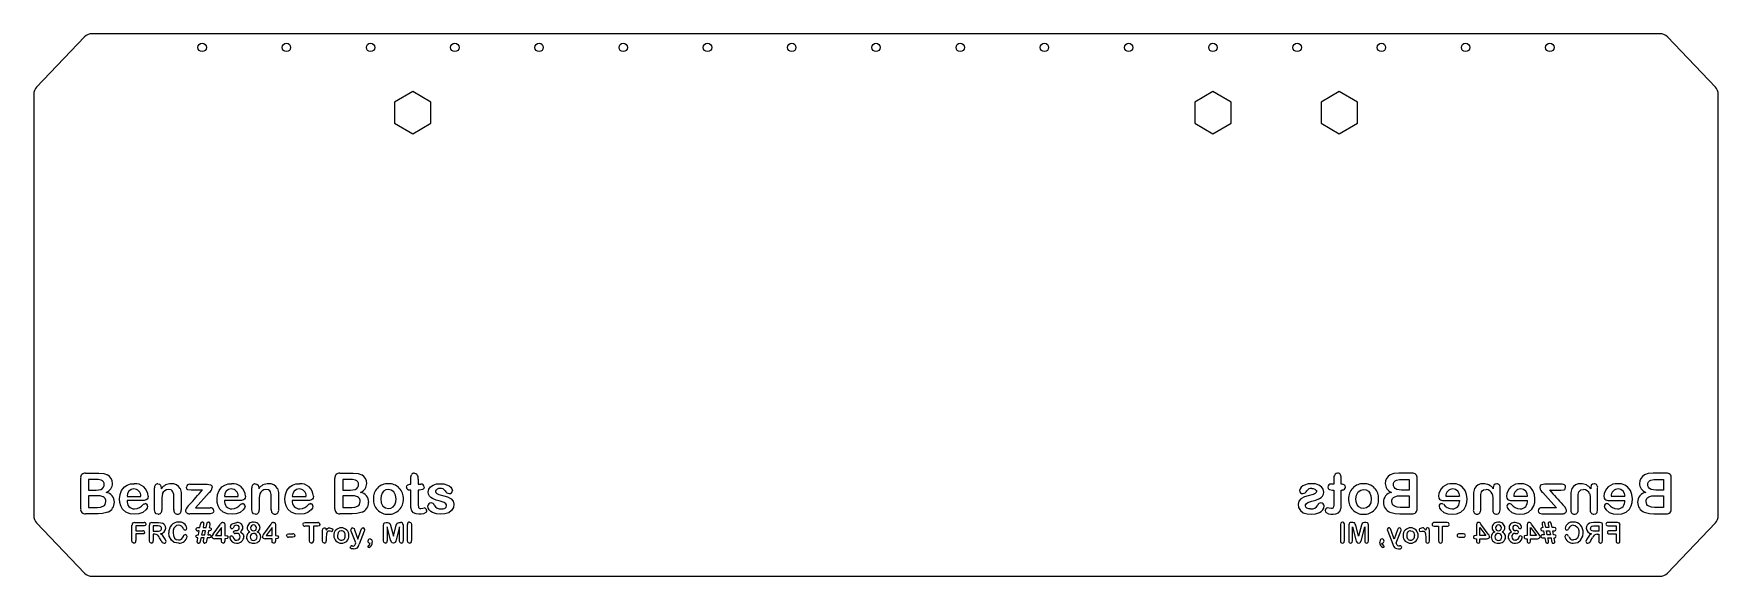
# Model space of a CAD drawing. Extents: x -14.6 to 25.4, y -1.3 to 11.6.
import ezdxf

# ---------------------------------------------------------------- set-up
doc = ezdxf.new("R2010")
doc.units = 0
doc.layers.get('0').update_dxf_attribs({"linetype": 'CONTINUOUS'})
doc.layers.add('TEXT', color=1, linetype='CONTINUOUS')
doc.layers.add('TEXT_MIRROR', color=3, linetype='CONTINUOUS')

msp = doc.modelspace()

# ---------------------------------------------------------------- linework, layer by layer
at = {"color": 7, "linetype": 'CONTINUOUS'}
for p, q in [((24.032, 11.614), (-13.19, 11.614)), ((-14.509, 10.348), (-13.37, 11.537)), ((24.213, 11.537), (25.352, 10.348)), ((-14.579, 10.175), (-14.579, 0.178)), ((-5.579, 10.239), (-6.012, 9.989)), ((-5.146, 9.989), (-5.579, 10.239)), ((13.421, 10.239), (12.988, 9.989)), ((13.854, 9.989), (13.421, 10.239)), ((16.421, 10.239), (15.988, 9.989)), ((16.854, 9.989), (16.421, 10.239)), ((25.421, 0.178), (25.421, 10.175)), ((-6.012, 9.989), (-6.012, 9.489)), ((-5.146, 9.489), (-5.146, 9.989)), ((12.988, 9.989), (12.988, 9.489)), ((13.854, 9.489), (13.854, 9.989)), ((15.988, 9.989), (15.988, 9.489)), ((16.854, 9.489), (16.854, 9.989)), ((-6.012, 9.489), (-5.579, 9.239)), ((-5.579, 9.239), (-5.146, 9.489)), ((12.988, 9.489), (13.421, 9.239)), ((13.421, 9.239), (13.854, 9.489)), ((15.988, 9.489), (16.421, 9.239)), ((16.421, 9.239), (16.854, 9.489)), ((-13.37, -1.184), (-14.509, 0.005)), ((25.352, 0.005), (24.213, -1.184)), ((-13.19, -1.261), (24.032, -1.261))]:
    msp.add_line(p, q, dxfattribs=at)
for centre in [(-10.579, 11.289), (-8.579, 11.289), (-6.579, 11.289), (-4.579, 11.289), (-2.579, 11.289), (-0.579, 11.289), (1.421, 11.289), (3.421, 11.289), (5.421, 11.289), (7.421, 11.289), (9.421, 11.289), (11.421, 11.289), (13.421, 11.289), (15.421, 11.289), (17.421, 11.289), (19.421, 11.289), (21.421, 11.289)]:
    msp.add_circle(centre, 0.1, dxfattribs=at)
for centre, start, end in [((-13.19, 11.364), 90, 136.2248), ((24.032, 11.364), 43.7752, 90), ((-14.329, 10.175), 136.2248, 180), ((25.171, 10.175), 0, 43.7752), ((-14.329, 0.178), 180, 223.7752), ((25.171, 0.178), 316.2248, 0), ((-13.19, -1.011), 223.7752, 270), ((24.032, -1.011), 270, 316.2248)]:
    msp.add_arc(centre, 0.25, start, end, dxfattribs=at)
at = {"layer": 'TEXT', "linetype": 'CONTINUOUS'}
for p, q in [((-13.463, 0.343), (-13.463, 1.067)), ((-13.345, 1.186), (-13.034, 1.186)), ((-13.275, 1.036), (-13.275, 0.786)), ((-13.115, 1.036), (-13.275, 1.036)), ((-11.713, 0.319), (-11.713, 0.835)), ((-11.549, 0.838), (-11.549, 0.816)), ((-10.871, 0.924), (-10.458, 0.924)), ((-9.4, 0.319), (-9.4, 0.835)), ((-9.236, 0.838), (-9.236, 0.816)), ((-7.425, 0.343), (-7.425, 1.067)), ((-7.307, 1.186), (-6.996, 1.186)), ((-7.238, 1.036), (-7.238, 0.786)), ((-7.077, 1.036), (-7.238, 1.036)), ((-5.645, 0.924), (-5.625, 0.924)), ((-5.625, 0.924), (-5.625, 1.033)), ((-5.45, 1.047), (-5.45, 0.924)), ((-5.45, 0.924), (-5.384, 0.924)), ((-13.275, 0.786), (-13.094, 0.786)), ((-13.275, 0.649), (-13.275, 0.374)), ((-13.07, 0.649), (-13.275, 0.649)), ((-12.363, 0.636), (-12.036, 0.636)), ((-12.011, 0.536), (-12.363, 0.536)), ((-11.538, 0.543), (-11.538, 0.319)), ((-11.25, 0.319), (-11.25, 0.617)), ((-11.075, 0.652), (-11.075, 0.319)), ((-10.574, 0.786), (-10.841, 0.786)), ((-10.409, 0.726), (-10.738, 0.361)), ((-10.05, 0.636), (-9.724, 0.636)), ((-9.698, 0.536), (-10.05, 0.536)), ((-9.225, 0.543), (-9.225, 0.319)), ((-8.938, 0.319), (-8.938, 0.617)), ((-8.763, 0.652), (-8.763, 0.319)), ((-8.438, 0.636), (-8.111, 0.636)), ((-8.086, 0.536), (-8.438, 0.536)), ((-7.238, 0.786), (-7.057, 0.786)), ((-7.238, 0.649), (-7.238, 0.374)), ((-7.032, 0.649), (-7.238, 0.649)), ((-5.625, 0.786), (-5.649, 0.786)), ((-5.625, 0.447), (-5.625, 0.786)), ((-5.45, 0.786), (-5.45, 0.462)), ((-5.417, 0.786), (-5.45, 0.786)), ((-13.051, 0.224), (-13.345, 0.224)), ((-13.275, 0.374), (-13.063, 0.374)), ((-12.187, 0.012), (-11.958, 0.012)), ((-11.773, 0.012), (-11.617, 0.012)), ((-10.386, 0.224), (-10.873, 0.224)), ((-10.738, 0.361), (-10.386, 0.361)), ((-8.139, 0.012), (-7.832, 0.012)), ((-7.014, 0.224), (-7.307, 0.224)), ((-7.238, 0.374), (-7.026, 0.374)), ((-6.209, 0.012), (-6.179, 0.012)), ((-5.898, 0.012), (-5.868, 0.012)), ((-12.245, -0.416), (-12.245, -0.047)), ((-12.151, -0.063), (-12.151, -0.181)), ((-11.958, -0.063), (-12.151, -0.063)), ((-12.151, -0.181), (-11.99, -0.181)), ((-12.151, -0.256), (-12.151, -0.415)), ((-11.99, -0.256), (-12.151, -0.256)), ((-11.832, -0.416), (-11.832, -0.047)), ((-11.738, -0.063), (-11.738, -0.194)), ((-11.649, -0.063), (-11.738, -0.063)), ((-11.738, -0.194), (-11.652, -0.194)), ((-11.738, -0.263), (-11.738, -0.416)), ((-11.705, -0.263), (-11.738, -0.263)), ((-11.552, -0.414), (-11.591, -0.349)), ((-10.692, -0.41), (-10.68, -0.35)), ((-10.681, -0.106), (-10.632, -0.106)), ((-10.647, -0.181), (-10.681, -0.181)), ((-10.681, -0.275), (-10.665, -0.275)), ((-10.665, -0.275), (-10.647, -0.181)), ((-10.632, -0.106), (-10.616, -0.029)), ((-10.606, -0.35), (-10.622, -0.424)), ((-10.533, -0.35), (-10.606, -0.35)), ((-10.572, -0.181), (-10.592, -0.275)), ((-10.592, -0.275), (-10.518, -0.275)), ((-10.499, -0.181), (-10.572, -0.181)), ((-10.545, -0.043), (-10.557, -0.106)), ((-10.557, -0.106), (-10.485, -0.106)), ((-10.545, -0.41), (-10.533, -0.35)), ((-10.518, -0.275), (-10.499, -0.181)), ((-10.485, -0.106), (-10.469, -0.029)), ((-10.459, -0.35), (-10.474, -0.424)), ((-10.408, -0.35), (-10.459, -0.35)), ((-10.425, -0.181), (-10.445, -0.275)), ((-10.445, -0.275), (-10.408, -0.275)), ((-10.408, -0.181), (-10.425, -0.181)), ((-10.398, -0.043), (-10.41, -0.106)), ((-10.317, -0.26), (-10.142, -0.025)), ((-10.12, -0.369), (-10.285, -0.369)), ((-10.12, -0.1), (-10.261, -0.294)), ((-10.261, -0.294), (-10.12, -0.294)), ((-10.12, -0.294), (-10.12, -0.1)), ((-10.12, -0.427), (-10.12, -0.369)), ((-10.038, -0.039), (-10.038, -0.294)), ((-10.038, -0.294), (-10.024, -0.294)), ((-10.038, -0.369), (-10.038, -0.427)), ((-10.018, -0.369), (-10.038, -0.369)), ((-9.785, -0.175), (-9.771, -0.175)), ((-9.117, -0.26), (-8.942, -0.025)), ((-8.92, -0.369), (-9.085, -0.369)), ((-8.92, -0.1), (-9.061, -0.294)), ((-9.061, -0.294), (-8.92, -0.294)), ((-8.92, -0.294), (-8.92, -0.1)), ((-8.92, -0.427), (-8.92, -0.369)), ((-8.838, -0.039), (-8.838, -0.294)), ((-8.838, -0.294), (-8.824, -0.294)), ((-8.838, -0.369), (-8.838, -0.427)), ((-8.818, -0.369), (-8.838, -0.369)), ((-8.528, -0.256), (-8.424, -0.256)), ((-8.424, -0.331), (-8.528, -0.331)), ((-8.032, -0.069), (-8.139, -0.069)), ((-8.032, -0.416), (-8.032, -0.069)), ((-7.938, -0.069), (-7.938, -0.416)), ((-7.832, -0.069), (-7.938, -0.069)), ((-7.72, -0.421), (-7.72, -0.173)), ((-7.632, -0.346), (-7.632, -0.421)), ((-6.93, -0.47), (-7.041, -0.191)), ((-6.96, -0.16), (-6.884, -0.381)), ((-6.884, -0.381), (-6.811, -0.176)), ((-6.731, -0.193), (-6.849, -0.501)), ((-6.27, -0.42), (-6.27, -0.041)), ((-6.182, -0.088), (-6.182, -0.42)), ((-6.104, -0.394), (-6.182, -0.088)), ((-6.109, -0.051), (-6.038, -0.313)), ((-6.038, -0.313), (-5.969, -0.051)), ((-5.895, -0.088), (-5.972, -0.394)), ((-5.895, -0.42), (-5.895, -0.088)), ((-5.807, -0.041), (-5.807, -0.42)), ((-5.701, -0.415), (-5.701, -0.035)), ((-5.607, -0.035), (-5.607, -0.415)), ((-6.938, -0.49), (-6.93, -0.47))]:
    msp.add_line(p, q, dxfattribs=at)
at = {"layer": 'TEXT', "linetype": 'CONTINUOUS', "flags": 128}
for points in [[(-12.902, 0.915), (-12.905, 0.95), (-12.919, 0.982), (-12.944, 1.006), (-12.976, 1.02), (-13.045, 1.033), (-13.115, 1.036)], [(-13.094, 0.786), (-13.039, 0.788), (-12.984, 0.799), (-12.946, 0.819), (-12.919, 0.853)], [(-13.034, 1.186), (-12.913, 1.177), (-12.824, 1.144)], [(-12.919, 0.853), (-12.905, 0.886), (-12.902, 0.915)], [(-12.538, 0.574), (-12.527, 0.679), (-12.491, 0.778), (-12.425, 0.86), (-12.356, 0.904), (-12.277, 0.929), (-12.194, 0.936)], [(-11.631, 0.936), (-11.592, 0.927), (-11.564, 0.899), (-11.549, 0.838)], [(-11.103, 0.819), (-11.078, 0.727), (-11.075, 0.652)], [(-10.841, 0.786), (-10.916, 0.794), (-10.933, 0.801), (-10.946, 0.815), (-10.953, 0.852)], [(-10.458, 0.924), (-10.378, 0.91), (-10.361, 0.899), (-10.348, 0.883), (-10.34, 0.844)], [(-10.225, 0.574), (-10.214, 0.679), (-10.178, 0.778), (-10.113, 0.86), (-10.043, 0.904), (-9.964, 0.929), (-9.882, 0.936)], [(-9.319, 0.936), (-9.28, 0.927), (-9.251, 0.899), (-9.236, 0.838)], [(-8.791, 0.819), (-8.766, 0.727), (-8.763, 0.652)], [(-8.613, 0.574), (-8.602, 0.679), (-8.566, 0.778), (-8.5, 0.86), (-8.431, 0.904), (-8.352, 0.929), (-8.269, 0.936)], [(-6.864, 0.915), (-6.868, 0.95), (-6.881, 0.982), (-6.906, 1.006), (-6.938, 1.02), (-7.007, 1.033), (-7.077, 1.036)], [(-7.057, 0.786), (-7.001, 0.788), (-6.947, 0.799), (-6.908, 0.819), (-6.881, 0.853)], [(-6.996, 1.186), (-6.876, 1.177), (-6.787, 1.144)], [(-6.881, 0.853), (-6.867, 0.886), (-6.864, 0.915)], [(-5.729, 0.855), (-5.721, 0.888), (-5.697, 0.912), (-5.645, 0.924)], [(-5.625, 1.033), (-5.624, 1.096), (-5.611, 1.144)], [(-5.538, 1.186), (-5.502, 1.177), (-5.478, 1.16)], [(-5.306, 0.855), (-5.315, 0.82), (-5.327, 0.806), (-5.344, 0.797), (-5.417, 0.786)], [(-5.213, 0.733), (-5.197, 0.803), (-5.156, 0.862), (-5.097, 0.902), (-5.016, 0.929), (-4.932, 0.936)], [(-4.927, 0.824), (-4.963, 0.82), (-4.997, 0.809), (-5.026, 0.786), (-5.035, 0.771), (-5.038, 0.753)], [(-4.932, 0.936), (-4.84, 0.929), (-4.751, 0.904), (-4.71, 0.882), (-4.674, 0.853), (-4.647, 0.816), (-4.635, 0.772)], [(-12.863, 0.513), (-12.867, 0.548), (-12.879, 0.581), (-12.902, 0.607), (-12.932, 0.626), (-12.999, 0.644), (-13.07, 0.649)], [(-13.063, 0.374), (-12.994, 0.379), (-12.928, 0.399), (-12.9, 0.419), (-12.878, 0.446), (-12.863, 0.513)], [(-12.181, 0.211), (-12.288, 0.222), (-12.388, 0.262), (-12.467, 0.334), (-12.509, 0.408), (-12.531, 0.49), (-12.538, 0.574)], [(-11.873, 0.403), (-11.886, 0.356), (-11.914, 0.316), (-11.991, 0.255), (-12.083, 0.221), (-12.181, 0.211)], [(-11.862, 0.641), (-11.871, 0.589), (-11.885, 0.567), (-11.907, 0.553), (-11.958, 0.539), (-12.011, 0.536)], [(-11.975, 0.451), (-11.953, 0.461), (-11.935, 0.462)], [(-11.524, 0.692), (-11.536, 0.609), (-11.538, 0.543)], [(-11.25, 0.617), (-11.254, 0.681), (-11.271, 0.742), (-11.288, 0.769), (-11.314, 0.787), (-11.376, 0.799)], [(-9.868, 0.211), (-9.976, 0.222), (-10.076, 0.262), (-10.155, 0.334), (-10.196, 0.408), (-10.219, 0.49), (-10.225, 0.574)], [(-9.56, 0.403), (-9.574, 0.356), (-9.601, 0.316), (-9.678, 0.255), (-9.77, 0.221), (-9.868, 0.211)], [(-9.55, 0.641), (-9.559, 0.589), (-9.573, 0.567), (-9.595, 0.553), (-9.646, 0.539), (-9.698, 0.536)], [(-9.662, 0.451), (-9.641, 0.461), (-9.622, 0.462)], [(-9.212, 0.692), (-9.224, 0.609), (-9.225, 0.543)], [(-8.938, 0.617), (-8.942, 0.681), (-8.958, 0.742), (-8.975, 0.769), (-9.001, 0.787), (-9.063, 0.799)], [(-8.256, 0.211), (-8.363, 0.222), (-8.463, 0.262), (-8.542, 0.334), (-8.584, 0.408), (-8.606, 0.49), (-8.613, 0.574)], [(-7.948, 0.403), (-7.961, 0.356), (-7.989, 0.316), (-8.066, 0.255), (-8.158, 0.221), (-8.256, 0.211)], [(-7.937, 0.641), (-7.946, 0.589), (-7.96, 0.567), (-7.982, 0.553), (-8.033, 0.539), (-8.086, 0.536)], [(-8.05, 0.451), (-8.028, 0.461), (-8.01, 0.462)], [(-6.825, 0.513), (-6.829, 0.548), (-6.842, 0.581), (-6.864, 0.607), (-6.894, 0.626), (-6.962, 0.644), (-7.032, 0.649)], [(-7.026, 0.374), (-6.956, 0.379), (-6.891, 0.399), (-6.862, 0.419), (-6.841, 0.446), (-6.825, 0.513)], [(-6.158, 0.799), (-6.217, 0.789), (-6.27, 0.759), (-6.307, 0.712), (-6.331, 0.644), (-6.338, 0.573)], [(-6.338, 0.573), (-6.326, 0.483), (-6.285, 0.403), (-6.227, 0.362), (-6.158, 0.349)], [(-5.975, 0.573), (-5.986, 0.664), (-6.029, 0.744), (-6.087, 0.786), (-6.158, 0.799)], [(-6.158, 0.349), (-6.098, 0.358), (-6.045, 0.388), (-6.007, 0.435), (-5.982, 0.502), (-5.975, 0.573)], [(-5.432, 0.211), (-5.498, 0.217), (-5.56, 0.241), (-5.603, 0.292), (-5.621, 0.368), (-5.625, 0.447)], [(-5.45, 0.462), (-5.449, 0.425), (-5.445, 0.388), (-5.438, 0.371), (-5.425, 0.357), (-5.408, 0.35), (-5.39, 0.349)], [(-4.918, 0.211), (-5.017, 0.22), (-5.11, 0.253), (-5.152, 0.28), (-5.187, 0.316), (-5.211, 0.359), (-5.221, 0.408)], [(-4.927, 0.521), (-5.02, 0.546), (-5.11, 0.582), (-5.15, 0.608), (-5.184, 0.643), (-5.206, 0.686), (-5.213, 0.733)], [(-5.038, 0.753), (-5.03, 0.725), (-5.01, 0.704), (-4.957, 0.68), (-4.843, 0.65)], [(-4.775, 0.413), (-4.778, 0.438), (-4.789, 0.461), (-4.83, 0.49), (-4.927, 0.521)], [(-4.6, 0.452), (-4.613, 0.369), (-4.656, 0.297), (-4.724, 0.248), (-4.819, 0.219), (-4.918, 0.211)], [(-4.897, 0.336), (-4.853, 0.341), (-4.812, 0.358), (-4.787, 0.381), (-4.775, 0.413)], [(-4.843, 0.65), (-4.752, 0.623), (-4.669, 0.578), (-4.618, 0.523), (-4.6, 0.452)], [(-12.818, 0.258), (-12.947, 0.228), (-13.051, 0.224)], [(-11.626, 0.211), (-11.668, 0.222), (-11.698, 0.253), (-11.713, 0.319)], [(-11.617, 0.012), (-11.562, 0.009), (-11.521, -0.002)], [(-10.616, -0.029), (-10.606, 0.007), (-10.601, 0.015), (-10.594, 0.021), (-10.576, 0.025)], [(-10.469, -0.029), (-10.46, 0.007), (-10.455, 0.015), (-10.448, 0.021), (-10.43, 0.025)], [(-10.3, 0.291), (-10.309, 0.258), (-10.334, 0.234), (-10.386, 0.224)], [(-10.088, 0.019), (-10.064, 0.014), (-10.046, -0.002), (-10.038, -0.039)], [(-9.909, -0.093), (-9.897, -0.057), (-9.872, -0.028), (-9.84, -0.006), (-9.752, 0.012)], [(-9.314, 0.211), (-9.356, 0.222), (-9.386, 0.253), (-9.4, 0.319)], [(-8.888, 0.019), (-8.864, 0.014), (-8.846, -0.002), (-8.838, -0.039)], [(-8.188, -0.028), (-8.184, -0.009), (-8.17, 0.006), (-8.139, 0.012)], [(-6.78, 0.258), (-6.909, 0.228), (-7.014, 0.224)], [(-6.27, -0.041), (-6.268, -0.024), (-6.262, -0.007), (-6.249, 0.004), (-6.209, 0.012)], [(-6.179, 0.012), (-6.149, 0.01), (-6.124, -0.006), (-6.109, -0.051)], [(-5.969, -0.051), (-5.96, -0.022), (-5.944, 0.004), (-5.922, 0.011), (-5.898, 0.012)], [(-5.654, 0.025), (-5.631, 0.019), (-5.615, 0.002), (-5.607, -0.035)], [(-5.248, 0.3), (-5.254, 0.272), (-5.271, 0.25), (-5.32, 0.224), (-5.376, 0.214), (-5.432, 0.211)], [(-5.39, 0.349), (-5.342, 0.355), (-5.305, 0.36)], [(-11.945, -0.219), (-11.949, -0.237), (-11.962, -0.25), (-11.99, -0.256)], [(-11.912, -0.025), (-11.916, -0.043), (-11.929, -0.057), (-11.958, -0.063)], [(-11.652, -0.194), (-11.616, -0.192), (-11.581, -0.184), (-11.565, -0.175), (-11.553, -0.162), (-11.546, -0.145), (-11.545, -0.127)], [(-11.583, -0.07), (-11.62, -0.063), (-11.649, -0.063)], [(-11.309, -0.407), (-11.359, -0.312), (-11.37, -0.227)], [(-11.138, -0.05), (-11.184, -0.058), (-11.222, -0.084), (-11.249, -0.122), (-11.265, -0.174), (-11.27, -0.229)], [(-11.27, -0.229), (-11.263, -0.296), (-11.235, -0.358), (-11.193, -0.39), (-11.141, -0.4)], [(-11.026, -0.316), (-11.008, -0.282), (-10.995, -0.274), (-10.98, -0.272)], [(-10.726, -0.144), (-10.722, -0.126), (-10.709, -0.113), (-10.681, -0.106)], [(-10.726, -0.313), (-10.722, -0.295), (-10.709, -0.282), (-10.681, -0.275)], [(-10.68, -0.35), (-10.699, -0.348), (-10.715, -0.34), (-10.724, -0.328), (-10.726, -0.313)], [(-10.54, -0.009), (-10.543, -0.028), (-10.545, -0.043)], [(-10.41, -0.106), (-10.391, -0.109), (-10.374, -0.117), (-10.366, -0.129), (-10.363, -0.144)], [(-10.363, -0.144), (-10.367, -0.162), (-10.38, -0.175), (-10.408, -0.181)], [(-10.363, -0.313), (-10.367, -0.331), (-10.38, -0.344), (-10.408, -0.35)], [(-10.394, -0.009), (-10.395, -0.028), (-10.398, -0.043)], [(-10.024, -0.294), (-9.986, -0.3), (-9.977, -0.305), (-9.972, -0.313), (-9.968, -0.332)], [(-9.968, -0.332), (-9.97, -0.345), (-9.976, -0.356), (-9.987, -0.364), (-10.018, -0.369)], [(-9.88, -0.303), (-9.861, -0.308), (-9.855, -0.313), (-9.851, -0.319)], [(-9.851, -0.319), (-9.835, -0.354), (-9.814, -0.386), (-9.788, -0.402), (-9.759, -0.406)], [(-9.762, -0.05), (-9.793, -0.055), (-9.819, -0.074), (-9.842, -0.119)], [(-9.832, -0.211), (-9.827, -0.193), (-9.813, -0.181), (-9.785, -0.175)], [(-9.756, -0.244), (-9.777, -0.245), (-9.794, -0.247)], [(-9.665, -0.204), (-9.605, -0.259), (-9.588, -0.321)], [(-8.824, -0.294), (-8.786, -0.3), (-8.777, -0.305), (-8.772, -0.313), (-8.768, -0.332)], [(-8.768, -0.332), (-8.77, -0.345), (-8.776, -0.356), (-8.787, -0.364), (-8.818, -0.369)], [(-8.576, -0.294), (-8.571, -0.275), (-8.557, -0.262), (-8.528, -0.256)], [(-8.376, -0.294), (-8.381, -0.313), (-8.395, -0.326), (-8.424, -0.331)], [(-7.781, -0.028), (-7.786, -0.048), (-7.8, -0.062), (-7.832, -0.069)], [(-7.72, -0.173), (-7.712, -0.132), (-7.706, -0.123), (-7.697, -0.117), (-7.677, -0.113)], [(-7.677, -0.113), (-7.663, -0.114), (-7.65, -0.121), (-7.642, -0.133), (-7.635, -0.167)], [(-7.635, -0.167), (-7.599, -0.124), (-7.579, -0.115), (-7.557, -0.113)], [(-7.568, -0.188), (-7.591, -0.192), (-7.609, -0.207), (-7.626, -0.251), (-7.632, -0.346)], [(-7.511, -0.2), (-7.543, -0.191), (-7.568, -0.188)], [(-7.557, -0.113), (-7.506, -0.124), (-7.484, -0.139), (-7.477, -0.15), (-7.475, -0.163)], [(-7.273, -0.181), (-7.317, -0.192), (-7.348, -0.225), (-7.363, -0.294)], [(-7.041, -0.191), (-7.048, -0.172), (-7.051, -0.156)], [(-7.007, -0.113), (-6.987, -0.117), (-6.973, -0.131), (-6.96, -0.16)], [(-6.811, -0.176), (-6.794, -0.134), (-6.789, -0.125), (-6.78, -0.117), (-6.77, -0.114), (-6.759, -0.113)], [(-6.72, -0.152), (-6.725, -0.176), (-6.731, -0.193)], [(-6.593, -0.375), (-6.574, -0.379), (-6.558, -0.39), (-6.547, -0.406), (-6.538, -0.451)], [(-6.038, -0.475), (-6.066, -0.469), (-6.077, -0.46), (-6.086, -0.449), (-6.104, -0.394)], [(-5.972, -0.394), (-5.981, -0.426), (-5.994, -0.455), (-6.013, -0.471), (-6.038, -0.475)], [(-12.197, -0.475), (-12.22, -0.469), (-12.237, -0.452), (-12.245, -0.416)], [(-11.785, -0.475), (-11.808, -0.47), (-11.825, -0.453), (-11.832, -0.416)], [(-11.136, -0.475), (-11.241, -0.457), (-11.309, -0.407)], [(-10.697, -0.443), (-10.695, -0.424), (-10.692, -0.41)], [(-10.622, -0.424), (-10.632, -0.459), (-10.636, -0.467), (-10.644, -0.472), (-10.661, -0.475)], [(-10.55, -0.443), (-10.548, -0.424), (-10.545, -0.41)], [(-10.474, -0.424), (-10.484, -0.459), (-10.489, -0.466), (-10.497, -0.471), (-10.514, -0.475)], [(-10.079, -0.475), (-10.098, -0.471), (-10.113, -0.457), (-10.12, -0.427)], [(-8.879, -0.475), (-8.898, -0.471), (-8.913, -0.457), (-8.92, -0.427)], [(-7.985, -0.475), (-8.008, -0.469), (-8.024, -0.453), (-8.032, -0.416)], [(-7.676, -0.475), (-7.697, -0.47), (-7.712, -0.454), (-7.72, -0.421)], [(-6.982, -0.613), (-7.031, -0.607), (-7.043, -0.603), (-7.053, -0.596), (-7.059, -0.585), (-7.061, -0.572)], [(-7.024, -0.54), (-7.016, -0.54), (-7.009, -0.542)], [(-7.009, -0.542), (-7.001, -0.543), (-6.995, -0.544)], [(-6.995, -0.544), (-6.971, -0.54), (-6.954, -0.523), (-6.938, -0.49)], [(-6.63, -0.53), (-6.601, -0.505), (-6.594, -0.491), (-6.592, -0.476)], [(-6.226, -0.475), (-6.247, -0.47), (-6.263, -0.454), (-6.27, -0.42)], [(-5.851, -0.475), (-5.873, -0.47), (-5.888, -0.454), (-5.895, -0.42)], [(-5.654, -0.475), (-5.677, -0.469), (-5.693, -0.452), (-5.701, -0.415)]]:
    msp.add_lwpolyline(points, dxfattribs=at)
at = {"layer": 'TEXT', "linetype": 'CONTINUOUS'}
for centre, radius, start, end in [((-13.359, 1.082), 0.105, 82.3054, 188.4485), ((-12.936, 0.942), 0.228, 290.9997, 0.0815), ((-12.942, 0.942), 0.233, 359.9903, 59.6906), ((-12.192, 0.641), 0.171, 92.5903, 181.5148), ((-12.199, 0.648), 0.163, 355.8282, 90.2721), ((-12.171, 0.629), 0.308, 2.3454, 94.3624), ((-11.629, 0.851), 0.085, 91.3391, 190.9915), ((-11.319, 0.657), 0.279, 89.0099, 145.2234), ((-11.301, 0.712), 0.225, 28.3869, 93.5579), ((-10.88, 0.851), 0.0728, 82.5714, 179.7426), ((-10.529, 0.876), 0.192, 308.439, 350.2231), ((-9.88, 0.641), 0.171, 92.5903, 181.5148), ((-9.887, 0.648), 0.163, 355.8282, 90.2721), ((-9.858, 0.629), 0.308, 2.3454, 94.3624), ((-9.317, 0.851), 0.085, 91.3391, 190.9913), ((-9.007, 0.657), 0.279, 89.01, 145.2233), ((-8.988, 0.712), 0.225, 28.3868, 93.5579), ((-8.267, 0.641), 0.171, 92.5903, 181.5146), ((-8.274, 0.648), 0.163, 355.8281, 90.2721), ((-8.246, 0.629), 0.308, 2.3455, 94.3623), ((-7.321, 1.082), 0.105, 82.3055, 188.4483), ((-6.899, 0.942), 0.228, 290.9997, 0.0813), ((-6.905, 0.942), 0.233, 359.9906, 59.6904), ((-6.171, 0.594), 0.342, 87.7079, 183.4457), ((-6.144, 0.592), 0.344, 356.7878, 92.3109), ((-5.659, 0.856), 0.0702, 180.3588, 277.7485), ((-5.539, 1.104), 0.0823, 89.441, 150.5135), ((-5.593, 1.072), 0.145, 350.0871, 37.3319), ((-5.375, 0.855), 0.0693, 0.2738, 97.4965), ((-4.918, 0.685), 0.139, 36.3084, 93.6375), ((-12.9, 0.497), 0.237, 359.9724, 79.05), ((-12.918, 0.492), 0.255, 293.0719, 0.9232), ((-12.181, 0.519), 0.183, 174.6516, 268.2882), ((-12.205, 0.624), 0.288, 273.8037, 323.1128), ((-11.93, 0.406), 0.0567, 357.4628, 95.3135), ((-11.375, 0.64), 0.158, 90.4489, 160.8401), ((-10.691, 0.204), 0.302, 129.646, 160.2432), ((-15.22, 4.589), 6.004, 316.2406, 320.7031), ((-9.868, 0.519), 0.183, 174.6515, 268.2882), ((-9.893, 0.624), 0.288, 273.8038, 323.1128), ((-9.617, 0.406), 0.0567, 357.4627, 95.3133), ((-9.062, 0.64), 0.158, 90.4489, 160.8402), ((-8.256, 0.519), 0.183, 174.6516, 268.2881), ((-8.28, 0.624), 0.288, 273.8037, 323.1128), ((-8.005, 0.406), 0.0567, 357.4629, 95.3136), ((-6.862, 0.497), 0.237, 359.9723, 79.0501), ((-6.88, 0.492), 0.255, 293.072, 0.9233), ((-6.17, 0.554), 0.344, 176.8047, 272.0416), ((-6.143, 0.554), 0.343, 267.6157, 3.1621), ((-5.146, 0.406), 0.0745, 87.2101, 178.9421), ((-5.141, 0.401), 0.0799, 20.8937, 91.1181), ((-4.91, 0.512), 0.177, 208.0049, 274.3583), ((-4.699, 0.82), 0.119, 206.5285, 262.6523), ((-4.706, 0.773), 0.071, 263.3144, 359.4958), ((-13.359, 0.328), 0.105, 171.6467, 277.5995), ((-12.193, -0.039), 0.0517, 82.9232, 189.0871), ((-11.951, -0.026), 0.039, 1.6079, 100.4241), ((-11.78, -0.04), 0.0524, 82.4132, 188.2494), ((-11.629, 0.304), 0.0929, 271.8896, 9.6666), ((-11.137, -0.208), 0.233, 90.2804, 184.6947), ((-11.156, 0.306), 0.0948, 171.675, 266.5206), ((-11.166, 0.303), 0.0923, 272.4731, 10.0815), ((-11.12, -0.159), 0.185, 11.9885, 95.6233), ((-10.89, 0.308), 0.0856, 181.2169, 281.0099), ((-10.572, -0.008), 0.0328, 357.7348, 95.7852), ((-10.426, -0.007), 0.0325, 357.6615, 96.1999), ((-10.374, 0.288), 0.0738, 1.9203, 99.6283), ((-10.077, -0.05), 0.0696, 98.8622, 159.108), ((-9.736, -0.112), 0.125, 3.614, 97.6134), ((-9.374, -0.117), 0.137, 84.2149, 175.4329), ((-9.341, -0.116), 0.136, 2.7636, 97.9811), ((-9.317, 0.304), 0.0929, 271.8896, 9.6666), ((-8.877, -0.05), 0.0696, 98.8622, 159.1077), ((-8.844, 0.306), 0.0948, 171.6744, 266.5211), ((-8.854, 0.303), 0.0923, 272.473, 10.0818), ((-7.824, -0.03), 0.0426, 1.4975, 100.1553), ((-7.321, 0.328), 0.105, 171.6467, 277.5996), ((-5.857, -0.037), 0.0505, 355.6305, 101.6321), ((-5.652, -0.025), 0.0501, 93.2168, 190.7852), ((-5.307, 0.301), 0.059, 358.9926, 87.7455), ((-11.983, -0.219), 0.0381, 359.8002, 99.5805), ((-11.712, -0.39), 0.128, 18.7335, 86.5989), ((-11.605, -0.126), 0.0605, 358.5223, 68.1841), ((-11.579, -0.118), 0.134, 274.457, 358.9638), ((-11.752, -0.523), 0.328, 15.2709, 55.8617), ((-11.568, -0.117), 0.124, 358.4429, 67.4345), ((-11.137, -0.284), 0.116, 268.0041, 343.9468), ((-11.138, -0.169), 0.119, 22.7818, 89.6721), ((-11.121, -0.291), 0.185, 265.5002, 352.2665), ((-10.978, -0.111), 0.052, 193.0848, 268.2746), ((-10.981, -0.122), 0.0416, 271.4984, 0.9336), ((-10.98, -0.315), 0.0423, 358.7127, 90.2434), ((-10.686, -0.142), 0.0397, 182.3501, 277.648), ((-10.402, -0.314), 0.0389, 0.662, 98.529), ((-10.239, -0.339), 0.111, 134.3164, 167.7944), ((-10.294, -0.316), 0.0535, 179.7613, 279.8943), ((-9.882, -0.344), 0.0412, 87.2399, 181.3163), ((-9.768, -0.317), 0.158, 190.1541, 272.9113), ((-9.873, -0.094), 0.0362, 177.82, 268.4946), ((-9.869, -0.094), 0.0369, 263.1372, 317.509), ((-9.798, -0.213), 0.0339, 177.3867, 277.0478), ((-9.764, -0.109), 0.0669, 263.7537, 359.3823), ((-9.757, -0.11), 0.0604, 0.9715, 94.0858), ((-9.749, -0.315), 0.161, 266.1641, 357.8574), ((-9.758, -0.324), 0.082, 269.2449, 0.5526), ((-9.75, -0.318), 0.0743, 355.7111, 94.359), ((-9.734, -0.102), 0.123, 304.1709, 359.3012), ((-9.405, -0.324), 0.121, 108.9861, 182.9274), ((-9.376, -0.327), 0.15, 181.2804, 277.6749), ((-9.4, -0.109), 0.11, 178.4048, 246.1182), ((-9.361, -0.322), 0.0777, 88.6794, 184.4094), ((-9.358, -0.332), 0.0804, 176.6749, 270.7014), ((-9.361, -0.111), 0.0669, 88.1064, 183.1754), ((-9.361, -0.115), 0.0662, 179.3418, 273.0335), ((-9.355, -0.323), 0.0793, 357.2031, 92.8641), ((-9.356, -0.111), 0.0676, 358.0245, 91.815), ((-9.354, -0.116), 0.0658, 267.1139, 1.6576), ((-9.356, -0.332), 0.0808, 269.5515, 3.465), ((-9.34, -0.324), 0.152, 263.7854, 357.985), ((-9.314, -0.111), 0.108, 294.0485, 0.7065), ((-9.31, -0.325), 0.122, 357.8311, 70.5591), ((-9.039, -0.339), 0.111, 134.3168, 167.794), ((-9.094, -0.316), 0.0535, 179.7616, 279.8942), ((-8.535, -0.291), 0.041, 184.1661, 280.4059), ((-8.416, -0.296), 0.0406, 3.1398, 100.8538), ((-8.146, -0.028), 0.042, 181.2471, 280.1738), ((-7.512, -0.163), 0.0368, 271.4504, 0.2418), ((-7.281, -0.283), 0.17, 87.4182, 183.7353), ((-7.28, -0.304), 0.171, 176.6488, 272.1976), ((-7.268, -0.31), 0.0965, 170.4984, 267.0033), ((-7.266, -0.284), 0.171, 356.6062, 92.4925), ((-7.277, -0.278), 0.0966, 350.3235, 87.5868), ((-7.265, -0.304), 0.171, 267.3326, 3.4453), ((-7.279, -0.308), 0.0984, 273.6315, 8.2635), ((-7.007, -0.157), 0.0441, 90.2455, 178.7265), ((-6.759, -0.152), 0.0398, 0.1456, 89.4295), ((-6.594, -0.425), 0.0503, 88.9675, 179.3686), ((-12.2, -0.425), 0.0502, 272.9994, 10.9266), ((-11.787, -0.426), 0.0496, 272.2758, 11.0084), ((-11.469, -0.39), 0.0858, 195.5834, 260.8381), ((-11.48, -0.431), 0.0441, 265.5589, 353.2778), ((-10.665, -0.443), 0.0324, 179.6975, 276.3622), ((-10.518, -0.443), 0.0323, 179.5884, 276.0051), ((-10.079, -0.434), 0.0409, 269.5293, 9.694), ((-8.879, -0.434), 0.0409, 269.5289, 9.6943), ((-7.987, -0.426), 0.0497, 272.5138, 10.8875), ((-7.678, -0.428), 0.0467, 272.1564, 9.8027), ((-7.029, -0.572), 0.0324, 81.3872, 180.7722), ((-6.978, -0.482), 0.131, 268.5697, 351.4296), ((-6.595, -0.426), 0.0497, 178.1481, 273.1468), ((-6.618, -0.553), 0.0251, 118.0865, 179.6118), ((-6.621, -0.553), 0.0224, 179.2616, 270.7384), ((-6.66, -0.46), 0.122, 288.7807, 4.193), ((-6.228, -0.429), 0.0465, 272.2019, 10.7268), ((-5.853, -0.429), 0.0464, 271.6653, 10.5936), ((-5.657, -0.425), 0.0504, 272.4079, 10.709)]:
    msp.add_arc(centre, radius, start, end, dxfattribs=at)
at = {"layer": 'TEXT_MIRROR', "linetype": 'CONTINUOUS'}
for p, q in [((16.293, 0.924), (16.227, 0.924)), ((16.293, 1.047), (16.293, 0.924)), ((16.468, 0.924), (16.468, 1.033)), ((16.488, 0.924), (16.468, 0.924)), ((18.15, 1.186), (17.839, 1.186)), ((17.92, 1.036), (18.08, 1.036)), ((18.08, 1.036), (18.08, 0.786)), ((18.268, 0.343), (18.268, 1.067)), ((20.079, 0.838), (20.079, 0.816)), ((20.243, 0.319), (20.243, 0.835)), ((21.713, 0.924), (21.301, 0.924)), ((22.391, 0.838), (22.391, 0.816)), ((22.555, 0.319), (22.555, 0.835)), ((24.187, 1.186), (23.876, 1.186)), ((23.957, 1.036), (24.118, 1.036)), ((24.118, 1.036), (24.118, 0.786)), ((24.305, 0.343), (24.305, 1.067)), ((16.259, 0.786), (16.293, 0.786)), ((16.293, 0.786), (16.293, 0.462)), ((16.468, 0.786), (16.492, 0.786)), ((16.468, 0.447), (16.468, 0.786)), ((17.875, 0.649), (18.08, 0.649)), ((18.08, 0.786), (17.899, 0.786)), ((18.08, 0.649), (18.08, 0.374)), ((18.928, 0.536), (19.28, 0.536)), ((19.28, 0.636), (18.954, 0.636)), ((19.605, 0.652), (19.605, 0.319)), ((19.78, 0.319), (19.78, 0.617)), ((20.068, 0.543), (20.068, 0.319)), ((20.541, 0.536), (20.893, 0.536)), ((20.893, 0.636), (20.566, 0.636)), ((21.252, 0.726), (21.581, 0.361)), ((21.416, 0.786), (21.683, 0.786)), ((21.918, 0.652), (21.918, 0.319)), ((22.093, 0.319), (22.093, 0.617)), ((22.38, 0.543), (22.38, 0.319)), ((22.853, 0.536), (23.205, 0.536)), ((23.205, 0.636), (22.879, 0.636)), ((23.912, 0.649), (24.118, 0.649)), ((24.118, 0.786), (23.937, 0.786)), ((24.118, 0.649), (24.118, 0.374)), ((16.74, 0.012), (16.71, 0.012)), ((17.052, 0.012), (17.022, 0.012)), ((17.857, 0.224), (18.15, 0.224)), ((18.08, 0.374), (17.868, 0.374)), ((18.981, 0.012), (18.674, 0.012)), ((21.581, 0.361), (21.229, 0.361)), ((21.229, 0.224), (21.716, 0.224)), ((22.616, 0.012), (22.46, 0.012)), ((23.03, 0.012), (22.8, 0.012)), ((23.894, 0.224), (24.187, 0.224)), ((24.118, 0.374), (23.906, 0.374)), ((16.45, -0.035), (16.45, -0.415)), ((16.543, -0.415), (16.543, -0.035)), ((16.65, -0.041), (16.65, -0.42)), ((16.737, -0.088), (16.815, -0.394)), ((16.737, -0.42), (16.737, -0.088)), ((16.881, -0.313), (16.811, -0.051)), ((16.951, -0.051), (16.881, -0.313)), ((16.947, -0.394), (17.025, -0.088)), ((17.025, -0.088), (17.025, -0.42)), ((17.112, -0.42), (17.112, -0.041)), ((17.574, -0.193), (17.691, -0.501)), ((17.726, -0.381), (17.654, -0.176)), ((17.802, -0.16), (17.726, -0.381)), ((17.772, -0.47), (17.883, -0.191)), ((18.475, -0.346), (18.475, -0.421)), ((18.562, -0.421), (18.562, -0.173)), ((18.674, -0.069), (18.781, -0.069)), ((18.781, -0.069), (18.781, -0.416)), ((18.875, -0.069), (18.981, -0.069)), ((18.875, -0.416), (18.875, -0.069)), ((19.37, -0.256), (19.267, -0.256)), ((19.267, -0.331), (19.37, -0.331)), ((19.661, -0.369), (19.681, -0.369)), ((19.681, -0.294), (19.667, -0.294)), ((19.681, -0.039), (19.681, -0.294)), ((19.681, -0.369), (19.681, -0.427)), ((19.762, -0.294), (19.762, -0.1)), ((19.762, -0.1), (19.904, -0.294)), ((19.904, -0.294), (19.762, -0.294)), ((19.762, -0.369), (19.928, -0.369)), ((19.762, -0.427), (19.762, -0.369)), ((19.959, -0.26), (19.785, -0.025)), ((20.627, -0.175), (20.614, -0.175)), ((20.861, -0.369), (20.881, -0.369)), ((20.881, -0.294), (20.867, -0.294)), ((20.881, -0.039), (20.881, -0.294)), ((20.881, -0.369), (20.881, -0.427)), ((20.962, -0.294), (20.962, -0.1)), ((20.962, -0.1), (21.104, -0.294)), ((21.104, -0.294), (20.962, -0.294)), ((20.962, -0.369), (21.128, -0.369)), ((20.962, -0.427), (20.962, -0.369)), ((21.159, -0.26), (20.985, -0.025)), ((21.241, -0.043), (21.253, -0.106)), ((21.25, -0.181), (21.267, -0.181)), ((21.287, -0.275), (21.25, -0.275)), ((21.25, -0.35), (21.301, -0.35)), ((21.267, -0.181), (21.287, -0.275)), ((21.301, -0.35), (21.317, -0.424)), ((21.328, -0.106), (21.312, -0.029)), ((21.4, -0.106), (21.328, -0.106)), ((21.361, -0.275), (21.342, -0.181)), ((21.342, -0.181), (21.415, -0.181)), ((21.434, -0.275), (21.361, -0.275)), ((21.376, -0.35), (21.449, -0.35)), ((21.388, -0.41), (21.376, -0.35)), ((21.388, -0.043), (21.4, -0.106)), ((21.415, -0.181), (21.434, -0.275)), ((21.449, -0.35), (21.464, -0.424)), ((21.474, -0.106), (21.459, -0.029)), ((21.523, -0.106), (21.474, -0.106)), ((21.489, -0.181), (21.523, -0.181)), ((21.508, -0.275), (21.489, -0.181)), ((21.523, -0.275), (21.508, -0.275)), ((21.535, -0.41), (21.523, -0.35)), ((22.395, -0.414), (22.434, -0.349)), ((22.492, -0.063), (22.581, -0.063)), ((22.581, -0.194), (22.494, -0.194)), ((22.547, -0.263), (22.581, -0.263)), ((22.581, -0.063), (22.581, -0.194)), ((22.581, -0.263), (22.581, -0.416)), ((22.675, -0.416), (22.675, -0.047)), ((22.8, -0.063), (22.993, -0.063)), ((22.993, -0.181), (22.832, -0.181)), ((22.832, -0.256), (22.993, -0.256)), ((22.993, -0.063), (22.993, -0.181)), ((22.993, -0.256), (22.993, -0.415)), ((23.087, -0.416), (23.087, -0.047)), ((17.78, -0.49), (17.772, -0.47))]:
    msp.add_line(p, q, dxfattribs=at)
at = {"layer": 'TEXT_MIRROR', "linetype": 'CONTINUOUS', "flags": 128}
for points in [[(15.774, 0.936), (15.682, 0.929), (15.594, 0.904), (15.553, 0.882), (15.517, 0.853), (15.489, 0.816), (15.478, 0.772)], [(15.769, 0.824), (15.805, 0.82), (15.84, 0.809), (15.868, 0.786), (15.877, 0.771), (15.88, 0.753)], [(16.055, 0.733), (16.04, 0.803), (15.998, 0.862), (15.939, 0.902), (15.859, 0.929), (15.774, 0.936)], [(16.149, 0.855), (16.157, 0.82), (16.17, 0.806), (16.186, 0.797), (16.259, 0.786)], [(16.381, 1.186), (16.344, 1.177), (16.32, 1.16)], [(16.468, 1.033), (16.466, 1.096), (16.453, 1.144)], [(16.571, 0.855), (16.563, 0.888), (16.539, 0.912), (16.488, 0.924)], [(17.839, 1.186), (17.718, 1.177), (17.629, 1.144)], [(17.707, 0.915), (17.71, 0.95), (17.724, 0.982), (17.749, 1.006), (17.781, 1.02), (17.85, 1.033), (17.92, 1.036)], [(17.724, 0.853), (17.71, 0.886), (17.707, 0.915)], [(17.899, 0.786), (17.844, 0.788), (17.789, 0.799), (17.751, 0.819), (17.724, 0.853)], [(19.455, 0.574), (19.444, 0.679), (19.408, 0.778), (19.343, 0.86), (19.273, 0.904), (19.194, 0.929), (19.112, 0.936)], [(19.633, 0.819), (19.608, 0.727), (19.605, 0.652)], [(20.161, 0.936), (20.122, 0.927), (20.094, 0.899), (20.079, 0.838)], [(21.068, 0.574), (21.057, 0.679), (21.021, 0.778), (20.955, 0.86), (20.886, 0.904), (20.807, 0.929), (20.724, 0.936)], [(21.301, 0.924), (21.221, 0.91), (21.203, 0.899), (21.191, 0.883), (21.182, 0.844)], [(21.683, 0.786), (21.758, 0.794), (21.776, 0.801), (21.788, 0.815), (21.795, 0.852)], [(21.946, 0.819), (21.921, 0.727), (21.918, 0.652)], [(22.474, 0.936), (22.435, 0.927), (22.406, 0.899), (22.391, 0.838)], [(23.38, 0.574), (23.369, 0.679), (23.333, 0.778), (23.268, 0.86), (23.198, 0.904), (23.119, 0.929), (23.037, 0.936)], [(23.876, 1.186), (23.756, 1.177), (23.667, 1.144)], [(23.744, 0.915), (23.748, 0.95), (23.761, 0.982), (23.786, 1.006), (23.818, 1.02), (23.887, 1.033), (23.957, 1.036)], [(23.761, 0.853), (23.747, 0.886), (23.744, 0.915)], [(23.937, 0.786), (23.881, 0.788), (23.827, 0.799), (23.789, 0.819), (23.761, 0.853)], [(15.686, 0.65), (15.595, 0.623), (15.511, 0.578), (15.461, 0.523), (15.443, 0.452)], [(15.443, 0.452), (15.456, 0.369), (15.499, 0.297), (15.567, 0.248), (15.661, 0.219), (15.76, 0.211)], [(15.618, 0.413), (15.621, 0.438), (15.632, 0.461), (15.673, 0.49), (15.769, 0.521)], [(15.74, 0.336), (15.696, 0.341), (15.655, 0.358), (15.629, 0.381), (15.618, 0.413)], [(15.88, 0.753), (15.873, 0.725), (15.852, 0.704), (15.799, 0.68), (15.686, 0.65)], [(15.76, 0.211), (15.859, 0.22), (15.953, 0.253), (15.995, 0.28), (16.029, 0.316), (16.054, 0.359), (16.063, 0.408)], [(15.769, 0.521), (15.863, 0.546), (15.952, 0.582), (15.993, 0.608), (16.027, 0.643), (16.049, 0.686), (16.055, 0.733)], [(16.293, 0.462), (16.292, 0.425), (16.288, 0.388), (16.28, 0.371), (16.268, 0.357), (16.251, 0.35), (16.232, 0.349)], [(16.274, 0.211), (16.341, 0.217), (16.403, 0.241), (16.446, 0.292), (16.464, 0.368), (16.468, 0.447)], [(16.818, 0.573), (16.829, 0.664), (16.872, 0.744), (16.93, 0.786), (17, 0.799)], [(17, 0.349), (16.94, 0.358), (16.887, 0.388), (16.849, 0.435), (16.825, 0.502), (16.818, 0.573)], [(17, 0.799), (17.06, 0.789), (17.112, 0.759), (17.15, 0.712), (17.174, 0.644), (17.18, 0.573)], [(17.18, 0.573), (17.169, 0.483), (17.127, 0.403), (17.07, 0.362), (17, 0.349)], [(17.668, 0.513), (17.672, 0.548), (17.684, 0.581), (17.707, 0.607), (17.737, 0.626), (17.805, 0.644), (17.875, 0.649)], [(17.868, 0.374), (17.799, 0.379), (17.733, 0.399), (17.705, 0.419), (17.683, 0.446), (17.668, 0.513)], [(18.78, 0.641), (18.789, 0.589), (18.803, 0.567), (18.825, 0.553), (18.876, 0.539), (18.928, 0.536)], [(18.79, 0.403), (18.804, 0.356), (18.831, 0.316), (18.908, 0.255), (19, 0.221), (19.098, 0.211)], [(18.892, 0.451), (18.871, 0.461), (18.852, 0.462)], [(19.098, 0.211), (19.206, 0.222), (19.306, 0.262), (19.385, 0.334), (19.426, 0.408), (19.449, 0.49), (19.455, 0.574)], [(19.78, 0.617), (19.784, 0.681), (19.801, 0.742), (19.818, 0.769), (19.844, 0.787), (19.906, 0.799)], [(20.054, 0.692), (20.066, 0.609), (20.068, 0.543)], [(20.392, 0.641), (20.401, 0.589), (20.415, 0.567), (20.437, 0.553), (20.488, 0.539), (20.541, 0.536)], [(20.403, 0.403), (20.416, 0.356), (20.444, 0.316), (20.521, 0.255), (20.613, 0.221), (20.711, 0.211)], [(20.505, 0.451), (20.483, 0.461), (20.465, 0.462)], [(20.711, 0.211), (20.818, 0.222), (20.918, 0.262), (20.997, 0.334), (21.039, 0.408), (21.061, 0.49), (21.068, 0.574)], [(22.093, 0.617), (22.097, 0.681), (22.113, 0.742), (22.13, 0.769), (22.156, 0.787), (22.218, 0.799)], [(22.367, 0.692), (22.379, 0.609), (22.38, 0.543)], [(22.705, 0.641), (22.714, 0.589), (22.728, 0.567), (22.75, 0.553), (22.801, 0.539), (22.853, 0.536)], [(22.715, 0.403), (22.729, 0.356), (22.756, 0.316), (22.833, 0.255), (22.925, 0.221), (23.023, 0.211)], [(22.817, 0.451), (22.796, 0.461), (22.777, 0.462)], [(23.023, 0.211), (23.131, 0.222), (23.231, 0.262), (23.31, 0.334), (23.351, 0.408), (23.374, 0.49), (23.38, 0.574)], [(23.705, 0.513), (23.709, 0.548), (23.722, 0.581), (23.744, 0.607), (23.774, 0.626), (23.842, 0.644), (23.912, 0.649)], [(23.906, 0.374), (23.836, 0.379), (23.771, 0.399), (23.742, 0.419), (23.721, 0.446), (23.705, 0.513)], [(16.09, 0.3), (16.096, 0.272), (16.113, 0.25), (16.163, 0.224), (16.218, 0.214), (16.274, 0.211)], [(16.232, 0.349), (16.185, 0.355), (16.147, 0.36)], [(16.497, 0.025), (16.474, 0.019), (16.457, 0.002), (16.45, -0.035)], [(16.811, -0.051), (16.802, -0.022), (16.787, 0.004), (16.764, 0.011), (16.74, 0.012)], [(17.022, 0.012), (16.992, 0.01), (16.967, -0.006), (16.951, -0.051)], [(17.112, -0.041), (17.111, -0.024), (17.104, -0.007), (17.092, 0.004), (17.052, 0.012)], [(17.623, 0.258), (17.752, 0.228), (17.857, 0.224)], [(19.031, -0.028), (19.026, -0.009), (19.012, 0.006), (18.981, 0.012)], [(19.73, 0.019), (19.707, 0.014), (19.689, -0.002), (19.681, -0.039)], [(20.156, 0.211), (20.198, 0.222), (20.228, 0.253), (20.243, 0.319)], [(20.751, -0.093), (20.74, -0.057), (20.715, -0.028), (20.683, -0.006), (20.595, 0.012)], [(20.93, 0.019), (20.907, 0.014), (20.889, -0.002), (20.881, -0.039)], [(21.143, 0.291), (21.151, 0.258), (21.176, 0.234), (21.229, 0.224)], [(21.312, -0.029), (21.302, 0.007), (21.297, 0.015), (21.29, 0.021), (21.272, 0.025)], [(21.459, -0.029), (21.448, 0.007), (21.443, 0.015), (21.436, 0.021), (21.418, 0.025)], [(22.46, 0.012), (22.405, 0.009), (22.363, -0.002)], [(22.469, 0.211), (22.511, 0.222), (22.541, 0.253), (22.555, 0.319)], [(23.66, 0.258), (23.789, 0.228), (23.894, 0.224)], [(16.815, -0.394), (16.823, -0.426), (16.837, -0.455), (16.856, -0.471), (16.881, -0.475)], [(16.881, -0.475), (16.909, -0.469), (16.92, -0.46), (16.929, -0.449), (16.947, -0.394)], [(17.436, -0.375), (17.417, -0.379), (17.401, -0.39), (17.39, -0.406), (17.381, -0.451)], [(17.562, -0.152), (17.568, -0.176), (17.574, -0.193)], [(17.654, -0.176), (17.637, -0.134), (17.631, -0.125), (17.623, -0.117), (17.613, -0.114), (17.601, -0.113)], [(17.849, -0.113), (17.83, -0.117), (17.816, -0.131), (17.802, -0.16)], [(17.883, -0.191), (17.89, -0.172), (17.893, -0.156)], [(18.116, -0.181), (18.159, -0.192), (18.19, -0.225), (18.206, -0.294)], [(18.399, -0.113), (18.348, -0.124), (18.327, -0.139), (18.32, -0.15), (18.317, -0.163)], [(18.353, -0.2), (18.385, -0.191), (18.411, -0.188)], [(18.478, -0.167), (18.441, -0.124), (18.421, -0.115), (18.399, -0.113)], [(18.411, -0.188), (18.434, -0.192), (18.452, -0.207), (18.468, -0.251), (18.475, -0.346)], [(18.52, -0.113), (18.505, -0.114), (18.492, -0.121), (18.484, -0.133), (18.478, -0.167)], [(18.562, -0.173), (18.554, -0.132), (18.548, -0.123), (18.54, -0.117), (18.52, -0.113)], [(18.624, -0.028), (18.629, -0.048), (18.643, -0.062), (18.674, -0.069)], [(19.218, -0.294), (19.223, -0.313), (19.237, -0.326), (19.267, -0.331)], [(19.418, -0.294), (19.414, -0.275), (19.4, -0.262), (19.37, -0.256)], [(19.667, -0.294), (19.628, -0.3), (19.62, -0.305), (19.614, -0.313), (19.611, -0.332)], [(19.611, -0.332), (19.612, -0.345), (19.619, -0.356), (19.63, -0.364), (19.661, -0.369)], [(20.507, -0.204), (20.447, -0.259), (20.431, -0.321)], [(20.598, -0.244), (20.619, -0.245), (20.636, -0.247)], [(20.693, -0.319), (20.678, -0.354), (20.656, -0.386), (20.631, -0.402), (20.601, -0.406)], [(20.604, -0.05), (20.636, -0.055), (20.661, -0.074), (20.684, -0.119)], [(20.674, -0.211), (20.67, -0.193), (20.656, -0.181), (20.627, -0.175)], [(20.722, -0.303), (20.704, -0.308), (20.698, -0.313), (20.693, -0.319)], [(20.867, -0.294), (20.828, -0.3), (20.82, -0.305), (20.814, -0.313), (20.811, -0.332)], [(20.811, -0.332), (20.812, -0.345), (20.819, -0.356), (20.83, -0.364), (20.861, -0.369)], [(21.253, -0.106), (21.234, -0.109), (21.217, -0.117), (21.208, -0.129), (21.206, -0.144)], [(21.206, -0.144), (21.21, -0.162), (21.222, -0.175), (21.25, -0.181)], [(21.206, -0.313), (21.21, -0.331), (21.222, -0.344), (21.25, -0.35)], [(21.236, -0.009), (21.238, -0.028), (21.241, -0.043)], [(21.382, -0.009), (21.385, -0.028), (21.388, -0.043)], [(21.568, -0.144), (21.564, -0.126), (21.552, -0.113), (21.523, -0.106)], [(21.568, -0.313), (21.564, -0.295), (21.552, -0.282), (21.523, -0.275)], [(21.523, -0.35), (21.541, -0.348), (21.558, -0.34), (21.566, -0.328), (21.568, -0.313)], [(21.868, -0.316), (21.851, -0.282), (21.838, -0.274), (21.823, -0.272)], [(21.98, -0.05), (22.026, -0.058), (22.065, -0.084), (22.092, -0.122), (22.108, -0.174), (22.112, -0.229)], [(22.112, -0.229), (22.105, -0.296), (22.077, -0.358), (22.036, -0.39), (21.984, -0.4)], [(22.152, -0.407), (22.201, -0.312), (22.212, -0.227)], [(22.494, -0.194), (22.458, -0.192), (22.423, -0.184), (22.408, -0.175), (22.396, -0.162), (22.389, -0.145), (22.387, -0.127)], [(22.425, -0.07), (22.462, -0.063), (22.492, -0.063)], [(22.754, -0.025), (22.759, -0.043), (22.772, -0.057), (22.8, -0.063)], [(22.788, -0.219), (22.792, -0.237), (22.804, -0.25), (22.832, -0.256)], [(16.497, -0.475), (16.52, -0.469), (16.536, -0.452), (16.543, -0.415)], [(16.694, -0.475), (16.715, -0.47), (16.73, -0.454), (16.737, -0.42)], [(17.069, -0.475), (17.09, -0.47), (17.105, -0.454), (17.112, -0.42)], [(17.473, -0.53), (17.443, -0.505), (17.437, -0.491), (17.435, -0.476)], [(17.837, -0.544), (17.814, -0.54), (17.797, -0.523), (17.78, -0.49)], [(17.824, -0.613), (17.874, -0.607), (17.886, -0.603), (17.896, -0.596), (17.902, -0.585), (17.904, -0.572)], [(17.852, -0.542), (17.844, -0.543), (17.837, -0.544)], [(17.866, -0.54), (17.858, -0.54), (17.852, -0.542)], [(18.519, -0.475), (18.54, -0.47), (18.555, -0.454), (18.562, -0.421)], [(18.827, -0.475), (18.85, -0.469), (18.867, -0.453), (18.875, -0.416)], [(19.721, -0.475), (19.741, -0.471), (19.755, -0.457), (19.762, -0.427)], [(20.921, -0.475), (20.941, -0.471), (20.955, -0.457), (20.962, -0.427)], [(21.317, -0.424), (21.326, -0.459), (21.332, -0.466), (21.339, -0.471), (21.357, -0.475)], [(21.392, -0.443), (21.391, -0.424), (21.388, -0.41)], [(21.464, -0.424), (21.474, -0.459), (21.479, -0.467), (21.486, -0.472), (21.504, -0.475)], [(21.54, -0.443), (21.538, -0.424), (21.535, -0.41)], [(21.978, -0.475), (22.084, -0.457), (22.152, -0.407)], [(22.628, -0.475), (22.651, -0.47), (22.667, -0.453), (22.675, -0.416)], [(23.04, -0.475), (23.063, -0.469), (23.08, -0.452), (23.087, -0.416)]]:
    msp.add_lwpolyline(points, dxfattribs=at)
at = {"layer": 'TEXT_MIRROR', "linetype": 'CONTINUOUS'}
for centre, radius, start, end in [((15.76, 0.685), 0.139, 86.3625, 143.6916), ((16.218, 0.855), 0.0693, 82.5035, 179.7262), ((16.436, 1.072), 0.145, 142.6681, 189.9129), ((16.382, 1.104), 0.0823, 29.4865, 90.559), ((16.501, 0.856), 0.0702, 262.2515, 359.6412), ((16.986, 0.592), 0.344, 87.6891, 183.2122), ((17.014, 0.594), 0.342, 356.5543, 92.2921), ((17.747, 0.942), 0.233, 120.3096, 180.0094), ((17.741, 0.942), 0.228, 179.9187, 249.0003), ((18.164, 1.082), 0.105, 351.5517, 97.6945), ((19.088, 0.629), 0.308, 85.6377, 177.6545), ((19.117, 0.648), 0.163, 89.7279, 184.1719), ((19.11, 0.641), 0.171, 358.4854, 87.4097), ((19.831, 0.712), 0.225, 86.4421, 151.6132), ((19.849, 0.657), 0.279, 34.7767, 90.99), ((20.159, 0.851), 0.085, 349.0087, 88.6609), ((20.701, 0.629), 0.308, 85.6376, 177.6546), ((20.729, 0.648), 0.163, 89.7279, 184.1718), ((20.722, 0.641), 0.171, 358.4852, 87.4097), ((21.371, 0.876), 0.192, 189.7769, 231.561), ((21.723, 0.851), 0.0728, 0.2574, 97.4286), ((22.143, 0.712), 0.225, 86.4421, 151.6131), ((22.162, 0.657), 0.279, 34.7766, 90.9901), ((22.472, 0.851), 0.085, 349.0085, 88.6609), ((23.013, 0.629), 0.308, 85.6376, 177.6546), ((23.042, 0.648), 0.163, 89.7279, 184.1718), ((23.035, 0.641), 0.171, 358.4852, 87.4097), ((23.785, 0.942), 0.233, 120.3094, 180.0097), ((23.779, 0.942), 0.228, 179.9185, 249.0003), ((24.201, 1.082), 0.105, 351.5515, 97.6946), ((15.549, 0.773), 0.071, 180.5042, 276.6856), ((15.542, 0.82), 0.119, 277.3477, 333.4715), ((15.753, 0.512), 0.177, 265.6417, 331.9951), ((15.983, 0.401), 0.0799, 88.8819, 159.1063), ((15.989, 0.406), 0.0745, 1.0579, 92.7899), ((16.986, 0.554), 0.343, 176.8379, 272.3843), ((17.012, 0.554), 0.344, 267.9584, 3.1953), ((17.705, 0.497), 0.237, 100.9499, 180.0277), ((17.723, 0.492), 0.255, 179.0767, 246.928), ((18.847, 0.406), 0.0567, 84.6864, 182.5371), ((19.123, 0.624), 0.288, 216.8872, 266.1963), ((19.098, 0.519), 0.183, 271.7119, 5.3484), ((19.905, 0.64), 0.158, 19.1598, 89.5511), ((20.46, 0.406), 0.0567, 84.6867, 182.5373), ((20.735, 0.624), 0.288, 216.8872, 266.1962), ((20.711, 0.519), 0.183, 271.7118, 5.3485), ((26.063, 4.589), 6.004, 219.2969, 223.7594), ((21.534, 0.204), 0.302, 19.7568, 50.354), ((22.217, 0.64), 0.158, 19.1599, 89.5511), ((22.772, 0.406), 0.0567, 84.6865, 182.5372), ((23.048, 0.624), 0.288, 216.8872, 266.1963), ((23.023, 0.519), 0.183, 271.7118, 5.3484), ((23.742, 0.497), 0.237, 100.95, 180.0276), ((23.76, 0.492), 0.255, 179.0768, 246.9281), ((16.149, 0.301), 0.059, 92.2545, 181.0074), ((16.494, -0.025), 0.0501, 349.2148, 86.7832), ((16.7, -0.037), 0.0505, 78.3679, 184.3695), ((18.164, 0.328), 0.105, 262.4004, 8.3533), ((18.667, -0.03), 0.0426, 79.8447, 178.5025), ((19.696, 0.303), 0.0923, 169.9182, 267.527), ((19.686, 0.306), 0.0948, 273.4789, 8.3256), ((19.72, -0.05), 0.0696, 20.8923, 81.1378), ((20.184, -0.116), 0.136, 82.0189, 177.2364), ((20.159, 0.304), 0.0929, 170.3334, 268.1104), ((20.217, -0.117), 0.137, 4.5671, 95.7851), ((20.578, -0.112), 0.125, 82.3866, 176.386), ((20.92, -0.05), 0.0696, 20.892, 81.1378), ((21.217, 0.288), 0.0738, 80.3717, 178.0797), ((21.269, -0.007), 0.0325, 83.8001, 182.3385), ((21.415, -0.008), 0.0328, 84.2148, 182.2652), ((21.732, 0.308), 0.0856, 258.9901, 358.7831), ((21.963, -0.159), 0.185, 84.3767, 168.0115), ((22.009, 0.303), 0.0923, 169.9185, 267.5269), ((21.98, -0.208), 0.233, 355.3053, 89.7196), ((21.999, 0.306), 0.0948, 273.4794, 8.325), ((22.472, 0.304), 0.0929, 170.3334, 268.1104), ((22.623, -0.04), 0.0524, 351.7506, 97.5868), ((22.793, -0.026), 0.039, 79.5759, 178.3921), ((23.036, -0.039), 0.0517, 350.9129, 97.0768), ((24.201, 0.328), 0.105, 262.4005, 8.3533), ((17.437, -0.425), 0.0503, 0.6314, 91.0325), ((17.602, -0.152), 0.0398, 90.5705, 179.8544), ((17.849, -0.157), 0.0441, 1.2735, 89.7545), ((18.108, -0.284), 0.171, 87.5075, 183.3938), ((18.108, -0.304), 0.171, 176.5547, 272.6674), ((18.12, -0.278), 0.0966, 92.4132, 189.6765), ((18.122, -0.308), 0.0984, 171.7365, 266.3685), ((18.123, -0.283), 0.17, 356.2647, 92.5818), ((18.122, -0.304), 0.171, 267.8024, 3.3512), ((18.111, -0.31), 0.0965, 272.9967, 9.5016), ((18.354, -0.163), 0.0368, 179.7582, 268.5496), ((18.989, -0.028), 0.042, 259.8262, 358.7529), ((19.259, -0.296), 0.0406, 79.1462, 176.8602), ((19.377, -0.291), 0.041, 259.5941, 355.8339), ((19.937, -0.316), 0.0535, 260.1058, 0.2384), ((19.881, -0.339), 0.111, 12.206, 45.6832), ((20.153, -0.325), 0.122, 109.4409, 182.1689), ((20.182, -0.324), 0.152, 182.015, 276.2146), ((20.156, -0.111), 0.108, 179.2935, 245.9515), ((20.198, -0.323), 0.0793, 87.1359, 182.7969), ((20.199, -0.332), 0.0808, 176.535, 270.4485), ((20.199, -0.111), 0.0676, 88.185, 181.9755), ((20.197, -0.116), 0.0658, 178.3424, 272.8861), ((20.219, -0.327), 0.15, 262.3251, 358.7196), ((20.204, -0.115), 0.0662, 266.9665, 0.6582), ((20.201, -0.332), 0.0804, 269.2986, 3.3251), ((20.203, -0.111), 0.0669, 356.8246, 91.8936), ((20.203, -0.322), 0.0777, 355.5906, 91.3206), ((20.243, -0.109), 0.11, 293.8818, 1.5952), ((20.248, -0.324), 0.121, 357.0726, 71.0139), ((20.591, -0.315), 0.161, 182.1426, 273.8359), ((20.576, -0.102), 0.123, 180.6988, 235.8291), ((20.592, -0.318), 0.0743, 85.641, 184.2889), ((20.6, -0.324), 0.082, 179.4474, 270.7551), ((20.6, -0.11), 0.0604, 85.9142, 179.0285), ((20.606, -0.109), 0.0669, 180.6177, 276.2463), ((20.61, -0.317), 0.158, 267.0887, 349.8459), ((20.64, -0.213), 0.0339, 262.9522, 2.6133), ((20.712, -0.094), 0.0369, 222.491, 276.8628), ((20.715, -0.094), 0.0362, 271.5054, 2.18), ((20.724, -0.344), 0.0412, 358.6837, 92.7601), ((21.137, -0.316), 0.0535, 260.1057, 0.2387), ((21.081, -0.339), 0.111, 12.2056, 45.6836), ((21.245, -0.314), 0.0389, 81.471, 179.338), ((21.529, -0.142), 0.0397, 262.352, 357.6499), ((21.823, -0.315), 0.0423, 89.7566, 181.2873), ((21.964, -0.291), 0.185, 187.7335, 274.4998), ((21.823, -0.122), 0.0416, 179.0664, 268.5016), ((21.821, -0.111), 0.052, 271.7254, 346.9152), ((21.98, -0.284), 0.116, 196.0532, 271.9959), ((21.981, -0.169), 0.119, 90.3279, 157.2182), ((22.595, -0.523), 0.328, 124.1383, 164.7291), ((22.411, -0.117), 0.124, 112.5655, 181.5571), ((22.421, -0.118), 0.134, 181.0362, 265.543), ((22.448, -0.126), 0.0605, 111.8159, 181.4777), ((22.555, -0.39), 0.128, 93.4011, 161.2665), ((22.826, -0.219), 0.0381, 80.4195, 180.1998), ((16.499, -0.425), 0.0504, 169.291, 267.5921), ((16.695, -0.429), 0.0464, 169.4064, 268.3347), ((17.07, -0.429), 0.0465, 169.2732, 267.7981), ((17.502, -0.46), 0.122, 175.807, 251.2193), ((17.437, -0.426), 0.0497, 266.8532, 1.8519), ((17.463, -0.553), 0.0224, 269.2616, 0.7384), ((17.461, -0.553), 0.0251, 0.3882, 61.9135), ((17.821, -0.482), 0.131, 188.5704, 271.4303), ((17.871, -0.572), 0.0324, 359.2278, 98.6128), ((18.521, -0.428), 0.0467, 170.1973, 267.8436), ((18.83, -0.426), 0.0497, 169.1125, 267.4862), ((19.721, -0.434), 0.0409, 170.3057, 270.4711), ((20.921, -0.434), 0.0409, 170.306, 270.4707), ((21.36, -0.443), 0.0323, 263.9949, 0.4116), ((21.508, -0.443), 0.0324, 263.6378, 0.3025), ((22.322, -0.431), 0.0441, 186.7222, 274.4411), ((22.312, -0.39), 0.0858, 279.1619, 344.4166), ((22.629, -0.426), 0.0496, 168.9916, 267.7242), ((23.043, -0.425), 0.0502, 169.0734, 267.0006)]:
    msp.add_arc(centre, radius, start, end, dxfattribs=at)

doc.saveas('drawing.dxf')
